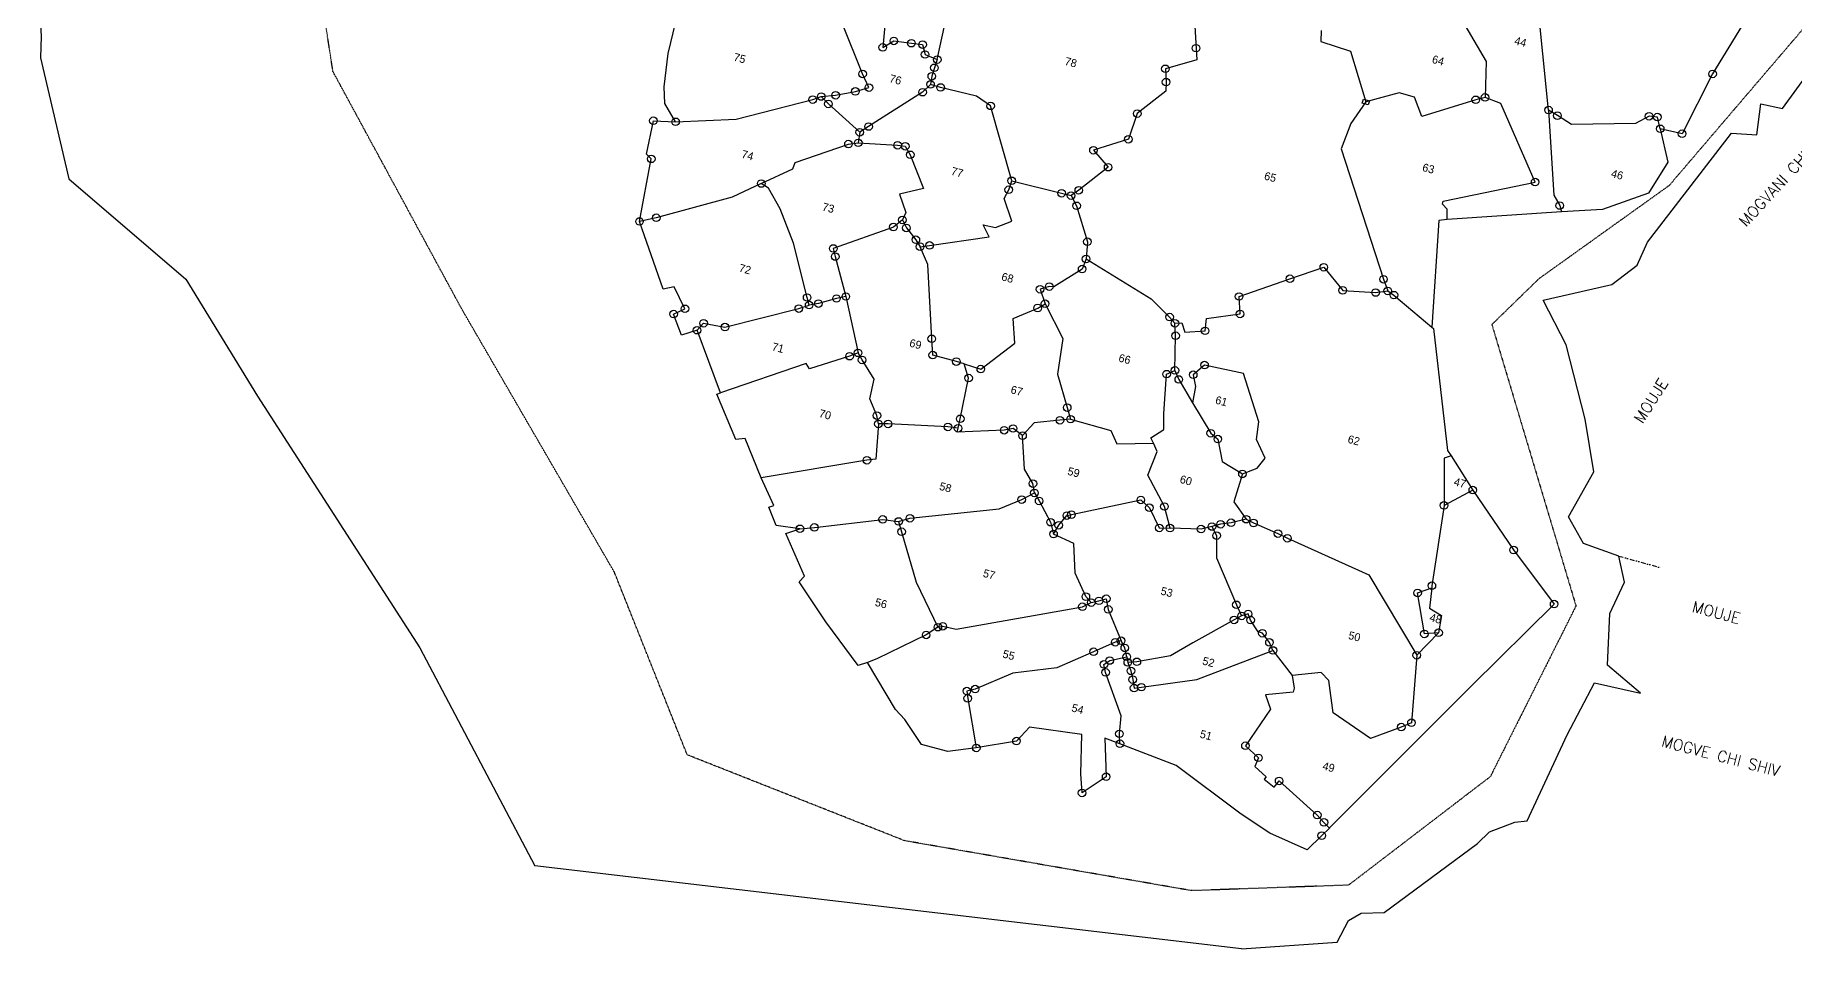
# Model space of a CAD drawing. Header units: metres. Extents: x 338426 to 341930, y 1767502 to 1770330.
# Drawn here: x 338635 to 340578, y 1767502 to 1768511 of the extents above; entities that cross this region are included whole.
import ezdxf

# ---------------------------------------------------------------- set-up
doc = ezdxf.new("R2010")
doc.units = ezdxf.units.M
doc.linetypes.add('DASHDOT', pattern=[1, 0.5, -0.25, 0, -0.25])
doc.linetypes.add('DIVIDE', pattern=[1.25, 0.5, -0.25, 0, -0.25, 0, -0.25])
for name, color, linetype in [('OFF', 1, 'Continuous'), ('POLY_PARCEL', 6, 'Continuous'), ('POLY_WATER', 4, 'Continuous'), ('TEXT_MAPOUT', 7, 'Continuous'), ('TEXT_PARCEL', 7, 'Continuous'), ('V_BOUND_STREAM_LINE', 7, 'DASHDOT'), ('V_DIVIDE_LINE', 7, 'DIVIDE')]:
    doc.layers.add(name, color=color, linetype=linetype)
doc.styles.get("Standard").update_dxf_attribs({"font": 'simplex.shx'})
doc.styles.add('TEXT_MAP', font='')
doc.styles.get('TEXT_MAP').set_extended_font_data('Kruti Dev 050')

msp = doc.modelspace()

# ---------------------------------------------------------------- linework, layer by layer
msp.add_lwpolyline([(340101.8, 1768440.3), (340108.4, 1768438.5), (340107.2, 1768434), (340100.6, 1768435.7)], close=True)
for centre in [(339571.2, 1768497.3), (339583.4, 1768504.5), (339602.8, 1768502), (339615.1, 1768500.4), (339617.9, 1768489.5), (339917, 1768496.5), (339548.9, 1768468), (339628.2, 1768474.8), (339631.4, 1768483.9), (339883.2, 1768473.7), (340487.3, 1768468), (339540.9, 1768448.8), (339555.9, 1768453), (339615.2, 1768447.9), (339623.9, 1768456.5), (339625.3, 1768465.5), (339635, 1768453.1), (339883.9, 1768459), (339493.9, 1768439.7), (339503.2, 1768443.1), (339511.1, 1768434.9), (339519.1, 1768444.5), (339690.2, 1768432.8), (340225.8, 1768439.5), (340236.1, 1768442.2), (339317.9, 1768416.4), (339342.4, 1768415.2), (339555.6, 1768410), (339852.2, 1768424.3), (340306.2, 1768428.2), (340316, 1768422), (340417.2, 1768421.3), (340426.4, 1768420.5), (339533.3, 1768390.6), (339544.1, 1768392), (339545.8, 1768403.7), (339842.4, 1768396), (340429.5, 1768407.5), (340453.6, 1768402), (339315.6, 1768374.3), (339587.6, 1768389.3), (339596, 1768388.2), (339601.5, 1768378.8), (339803.8, 1768383.8), (339820, 1768365.1), (339437.1, 1768347.1), (339710.2, 1768340.2), (339713.5, 1768350.1), (339768.6, 1768336.4), (339779.1, 1768333.8), (339787.6, 1768339.6), (340291.4, 1768348.7), (339785.2, 1768322.5), (340318.6, 1768322.8), (339302.6, 1768305.2), (339321.1, 1768309.3), (339582.9, 1768299.1), (339592.9, 1768306.9), (339597.2, 1768298.1), (339516.6, 1768275.4), (339607.7, 1768285), (339612.4, 1768277.4), (339622.8, 1768278.8), (339797.1, 1768282.9), (339518.8, 1768266.5), (339795.6, 1768263.8), (340058.1, 1768254.7), (339791.3, 1768252.7), (340020.7, 1768242), (340124, 1768241.4), (339487.7, 1768221.3), (339520.1, 1768220.2), (339530.4, 1768222.4), (339744.9, 1768230.4), (339755, 1768233.3), (339964.5, 1768222.4), (340079, 1768229.2), (340115.3, 1768226.8), (340128.7, 1768228.6), (340135.5, 1768223.9), (339340.3, 1768203), (339352.8, 1768208.8), (339478.5, 1768209.1), (339489.9, 1768212.9), (339500.2, 1768214.6), (339742.2, 1768209.7), (339750.4, 1768214.4), (339887.9, 1768199.7), (339965.7, 1768203.2), (339366.2, 1768185.2), (339373.4, 1768192.9), (339397, 1768188.7), (339893.7, 1768192.9), (339894.5, 1768179.1), (339927, 1768184.5), (339534.6, 1768156.5), (339543.9, 1768160.2), (339625.2, 1768175.7), (339626.4, 1768157.7), (339548.3, 1768152.4), (339652.4, 1768150.6), (339679.4, 1768142.3), (339893.8, 1768140.8), (339926.4, 1768146.7), (339665.9, 1768132.4), (339884.5, 1768136.7), (339898, 1768130.8), (339913.9, 1768136.1), (339774.8, 1768099.8), (339564.7, 1768091), (339566.4, 1768081.7), (339577.1, 1768081.8), (339656.7, 1768087.4), (339766.8, 1768085.8), (339778.5, 1768087), (339643.1, 1768078.4), (339654.3, 1768076.9), (339705.2, 1768074.8), (339715.1, 1768076.7), (339725.5, 1768068.8), (339933.3, 1768071.5), (339941.1, 1768065), (339553.7, 1768041.6), (339968.3, 1768026.5), (339737, 1768015.9), (339738.6, 1768005.6), (340222.6, 1768008.7), (339724.6, 1767998.2), (339743.8, 1767996.7), (339779.4, 1767981.6), (339856.1, 1767997.9), (339865.6, 1767989.2), (339882.1, 1767990.6), (340190.8, 1767991.8), (339479.7, 1767966), (339495.7, 1767967.5), (339571.2, 1767976.4), (339588.7, 1767974.1), (339592, 1767962.8), (339601.2, 1767977.6), (339756.4, 1767973.3), (339765.5, 1767969.9), (339774.4, 1767980.6), (339876.5, 1767967), (339888.3, 1767966.8), (339922.6, 1767965.7), (339934.6, 1767968.5), (339944.1, 1767971), (339955.7, 1767972.7), (339972.4, 1767976.6), (339980.5, 1767972.4), (339759.7, 1767960.2), (339939.8, 1767958.5), (340007.4, 1767960.7), (340017.9, 1767955.6), (340267.7, 1767942.6), (339795.4, 1767891.1), (339801.4, 1767884.5), (339809.9, 1767886.5), (339817.9, 1767888.8), (340161.6, 1767895.2), (340177.4, 1767903.2), (339791.6, 1767880), (339820.2, 1767877), (339959, 1767865.4), (339961.6, 1767882.1), (339967.4, 1767869.8), (339974.6, 1767872.1), (339977.3, 1767865.2), (340312.4, 1767882.9), (339619.1, 1767848.9), (339632, 1767857.4), (339637.5, 1767858.4), (339990.3, 1767850.7), (340169.2, 1767850), (340184.8, 1767851.3), (339803.9, 1767830.3), (339827.9, 1767840.7), (339834.3, 1767842.5), (339838.4, 1767834.5), (339998.1, 1767840.6), (340002, 1767831.7), (340160.7, 1767826.4), (339815.3, 1767816.3), (339817.2, 1767807.5), (339821.7, 1767820.6), (339840.5, 1767824.7), (339841.7, 1767818.5), (339845.2, 1767809.2), (339851.7, 1767819.2), (339673.2, 1767789.1), (339847.2, 1767799.6), (339848.6, 1767790.2), (339856.8, 1767791.2), (339664, 1767786.9), (339665, 1767778.8), (340154.9, 1767751.9), (339718.8, 1767731.7), (339832.4, 1767739.7), (340143.6, 1767747.2), (339674.4, 1767724.1), (339833, 1767728.8), (339971.6, 1767726.6), (339985.9, 1767713.2), (339817.8, 1767692.3), (339791.2, 1767674.5), (340008.8, 1767687.7), (340050.9, 1767650), (340058.3, 1767642), (340055.8, 1767627.3)]:
    msp.add_circle(centre, 4.18)
at = {"layer": 'OFF'}
for p in [(339967.4, 1767502.4), (339187.1, 1767593.9)]:
    msp.add_line(p, (339187.1, 1767593.9), dxfattribs=at)
at = {"layer": 'POLY_PARCEL'}
for p, q in [((340306.2, 1768428.2), (340292.1, 1768569.7)), ((339574.2, 1768529.7), (339571.2, 1768497.3)), ((339631.4, 1768483.9), (339642.4, 1768534.5)), ((339914.8, 1768533), (339917.8, 1768483.8)), ((340204, 1768538.8), (340237.5, 1768481.7)), ((339548.9, 1768468), (339526.4, 1768524.2)), ((340055.3, 1768516), (340054.7, 1768503.7)), ((339571.2, 1768497.3), (339583.4, 1768504.5)), ((339583.4, 1768504.5), (339602.8, 1768502)), ((339602.8, 1768502), (339615.1, 1768500.4)), ((339615.1, 1768500.4), (339617.9, 1768489.5)), ((340054.7, 1768503.7), (340087.6, 1768493.3)), ((340087.6, 1768493.3), (340104.5, 1768437.1)), ((339617.9, 1768489.5), (339631.4, 1768483.9)), ((339628.2, 1768474.8), (339625.3, 1768465.5)), ((339631.4, 1768483.9), (339628.2, 1768474.8)), ((339917.8, 1768483.8), (339883.2, 1768473.7)), ((339883.2, 1768473.7), (339883.9, 1768459)), ((340237.5, 1768481.7), (340236.1, 1768442.2)), ((339540.9, 1768448.8), (339555.9, 1768453)), ((339555.9, 1768453), (339548.9, 1768468)), ((339623.9, 1768456.5), (339615.2, 1768447.9)), ((339625.3, 1768465.5), (339623.9, 1768456.5)), ((339635, 1768453.1), (339623.9, 1768456.5)), ((339674.8, 1768443.4), (339635, 1768453.1)), ((339883.9, 1768459), (339883.7, 1768448.9)), ((339409.5, 1768418), (339493.9, 1768439.7)), ((339493.9, 1768439.7), (339503.2, 1768443.1)), ((339503.2, 1768443.1), (339519.1, 1768444.5)), ((339503.2, 1768443.1), (339511.1, 1768434.9)), ((339511.1, 1768434.9), (339545.8, 1768403.7)), ((339519.1, 1768444.5), (339540.9, 1768448.8)), ((339615.2, 1768447.9), (339555.6, 1768410)), ((339690.2, 1768432.8), (339674.8, 1768443.4)), ((339713.5, 1768350.1), (339690.2, 1768432.8)), ((339883.7, 1768448.9), (339852.2, 1768424.3)), ((340104.5, 1768437.1), (340087.8, 1768413.5)), ((340141.2, 1768447.3), (340104.5, 1768437.1)), ((340158.4, 1768442.3), (340141.2, 1768447.3)), ((340166.5, 1768420.9), (340158.4, 1768442.3)), ((340225.8, 1768439.5), (340166.5, 1768420.9)), ((340236.1, 1768442.2), (340225.8, 1768439.5)), ((340253.6, 1768435.3), (340236.1, 1768442.2)), ((340291.4, 1768348.7), (340253.6, 1768435.3)), ((339342.4, 1768415.2), (339409.5, 1768418)), ((339852.2, 1768424.3), (339842.4, 1768396)), ((340087.8, 1768413.5), (340077.4, 1768385.5)), ((340306.2, 1768428.2), (340312.1, 1768334.1)), ((340316, 1768422), (340306.2, 1768428.2)), ((340331.5, 1768412.3), (340316, 1768422)), ((340402.4, 1768413.5), (340331.5, 1768412.3)), ((340417.2, 1768421.3), (340402.4, 1768413.5)), ((340426.4, 1768420.5), (340417.2, 1768421.3)), ((340429.5, 1768407.5), (340426.4, 1768420.5)), ((339545.8, 1768403.7), (339544.1, 1768392)), ((339555.6, 1768410), (339545.8, 1768403.7)), ((339842.4, 1768396), (339803.8, 1768383.8)), ((339474.4, 1768370.4), (339533.3, 1768390.6)), ((339533.3, 1768390.6), (339544.1, 1768392)), ((339544.1, 1768392), (339587.6, 1768389.3)), ((339587.6, 1768389.3), (339596, 1768388.2)), ((339596, 1768388.2), (339601.5, 1768378.8)), ((339601.5, 1768378.8), (339616.1, 1768341.6)), ((339803.8, 1768383.8), (339820, 1768365.1)), ((340077.4, 1768385.5), (340124, 1768241.4)), ((339437.1, 1768347.1), (339471.9, 1768363.2)), ((339471.9, 1768363.2), (339474.4, 1768370.4)), ((339820, 1768365.1), (339787.6, 1768339.6)), ((339437.1, 1768347.1), (339404.8, 1768332.1)), ((339445.2, 1768341.9), (339437.1, 1768347.1)), ((339458, 1768319.1), (339445.2, 1768341.9)), ((339616.1, 1768341.6), (339589.5, 1768335.4)), ((339589.5, 1768335.4), (339596.8, 1768315.2)), ((339705.1, 1768330.4), (339710.2, 1768340.2)), ((339710.2, 1768340.2), (339713.5, 1768350.1)), ((339713.5, 1768350.1), (339768.6, 1768336.4)), ((339768.6, 1768336.4), (339779.1, 1768333.8)), ((339787.6, 1768339.6), (339779.1, 1768333.8)), ((340190, 1768327.6), (340291.4, 1768348.7)), ((339404.8, 1768332.1), (339321.1, 1768309.3)), ((339472.8, 1768281.2), (339458, 1768319.1)), ((339713.7, 1768305.6), (339705.1, 1768330.4)), ((339779.1, 1768333.8), (339785.2, 1768322.5)), ((339785.2, 1768322.5), (339797.1, 1768282.9)), ((340189.1, 1768324.2), (340190, 1768327.6)), ((340194.3, 1768318.9), (340189.1, 1768324.2)), ((340194.2, 1768307.5), (340194.3, 1768318.9)), ((340312.1, 1768334.1), (340318.6, 1768322.8)), ((340318.6, 1768322.8), (340320.5, 1768315.7)), ((339321.1, 1768309.3), (339302.6, 1768305.2)), ((339582.9, 1768299.1), (339516.6, 1768275.4)), ((339592.9, 1768306.9), (339582.9, 1768299.1)), ((339596.8, 1768315.2), (339592.9, 1768306.9)), ((339592.9, 1768306.9), (339597.2, 1768298.1)), ((339597.2, 1768298.1), (339607.7, 1768285)), ((339688.6, 1768288.2), (339682, 1768301.4)), ((339682, 1768301.4), (339695.8, 1768298.5)), ((339695.8, 1768298.5), (339713.7, 1768305.6)), ((339487.7, 1768221.3), (339472.8, 1768281.2)), ((339607.7, 1768285), (339612.4, 1768277.4)), ((339612.4, 1768277.4), (339622.8, 1768278.8)), ((339621.1, 1768257.7), (339612.4, 1768277.4)), ((339622.8, 1768278.8), (339688.6, 1768288.2)), ((339797.1, 1768282.9), (339795.6, 1768263.8)), ((339516.6, 1768275.4), (339518.8, 1768266.5)), ((339518.8, 1768266.5), (339530.4, 1768222.4)), ((339625.2, 1768175.7), (339621.1, 1768257.7)), ((339795.6, 1768263.8), (339791.3, 1768252.7)), ((339795.6, 1768263.8), (339867.4, 1768220)), ((339791.3, 1768252.7), (339760.1, 1768233)), ((339964.5, 1768222.4), (340020.7, 1768242)), ((340020.7, 1768242), (340058.1, 1768254.7)), ((340058.1, 1768254.7), (340079, 1768229.2)), ((340124, 1768241.4), (340128.7, 1768228.6)), ((339489.9, 1768212.9), (339487.7, 1768221.3)), ((339520.1, 1768220.2), (339500.2, 1768214.6)), ((339530.4, 1768222.4), (339520.1, 1768220.2)), ((339530.4, 1768222.4), (339543.9, 1768160.2)), ((339755, 1768233.3), (339744.9, 1768230.4)), ((339744.9, 1768230.4), (339750.4, 1768214.4)), ((339760.1, 1768233), (339755, 1768233.3)), ((339867.4, 1768220), (339887.9, 1768199.7)), ((339965.7, 1768203.2), (339964.5, 1768222.4)), ((340079, 1768229.2), (340115.3, 1768226.8)), ((340115.3, 1768226.8), (340128.7, 1768228.6)), ((340128.7, 1768228.6), (340135.5, 1768223.9)), ((340135.5, 1768223.9), (340177.2, 1768188.7)), ((339397, 1768188.7), (339478.5, 1768209.1)), ((339478.5, 1768209.1), (339489.9, 1768212.9)), ((339500.2, 1768214.6), (339489.9, 1768212.9)), ((339715.2, 1768198), (339742.2, 1768209.7)), ((339742.2, 1768209.7), (339750.4, 1768214.4)), ((339750.4, 1768214.4), (339769.8, 1768176.1)), ((339887.9, 1768199.7), (339893.7, 1768192.9)), ((339928.7, 1768198), (339965.7, 1768203.2)), ((339366.2, 1768185.2), (339373.4, 1768192.9)), ((339373.4, 1768192.9), (339397, 1768188.7)), ((339717.1, 1768170.8), (339715.2, 1768198)), ((339893.7, 1768192.9), (339901.5, 1768193.3)), ((339894.5, 1768179.1), (339893.7, 1768192.9)), ((339901.5, 1768193.3), (339904.7, 1768183)), ((339904.7, 1768183), (339927, 1768184.5)), ((339927, 1768184.5), (339928.7, 1768198)), ((339626.4, 1768157.7), (339625.2, 1768175.7)), ((339679.4, 1768142.3), (339717.1, 1768170.8)), ((339769.8, 1768176.1), (339764, 1768136.7)), ((339893.8, 1768140.8), (339894.5, 1768179.1)), ((339486.6, 1768148.4), (339392, 1768116.1)), ((339490.2, 1768142.6), (339486.6, 1768148.4)), ((339534.6, 1768156.5), (339490.2, 1768142.6)), ((339543.9, 1768160.2), (339534.6, 1768156.5)), ((339548.3, 1768152.4), (339543.9, 1768160.2)), ((339561.8, 1768131.2), (339548.3, 1768152.4)), ((339652.4, 1768150.6), (339626.4, 1768157.7)), ((339661.1, 1768148.1), (339652.4, 1768150.6)), ((339661.1, 1768148.1), (339679.4, 1768142.3)), ((339665.9, 1768132.4), (339661.1, 1768148.1)), ((339926.4, 1768146.7), (339913.9, 1768136.1)), ((339969.5, 1768137.3), (339926.4, 1768146.7)), ((339556.9, 1768109.4), (339561.8, 1768131.2)), ((339656.7, 1768087.4), (339665.9, 1768132.4)), ((339764, 1768136.7), (339774.8, 1768099.8)), ((339881.6, 1768092.9), (339884.5, 1768136.7)), ((339884.5, 1768136.7), (339893.8, 1768140.8)), ((339893.8, 1768140.8), (339898, 1768130.8)), ((339898, 1768130.8), (339913.1, 1768105.1)), ((339916.4, 1768123.1), (339913.1, 1768105.1)), ((339913.9, 1768136.1), (339916.4, 1768123.1)), ((339986.3, 1768084.2), (339969.5, 1768137.3)), ((339564.7, 1768091), (339556.9, 1768109.4)), ((339913.1, 1768105.1), (339933.3, 1768071.5)), ((339566.4, 1768081.7), (339564.7, 1768091)), ((339654.3, 1768076.9), (339656.7, 1768087.4)), ((339738.3, 1768083.1), (339725.5, 1768068.8)), ((339766.8, 1768085.8), (339738.3, 1768083.1)), ((339778.5, 1768087), (339766.8, 1768085.8)), ((339774.8, 1768099.8), (339778.5, 1768087)), ((339778.5, 1768087), (339822.8, 1768074.4)), ((339881.5, 1768075.6), (339881.6, 1768092.9)), ((339983.9, 1768064.6), (339986.3, 1768084.2)), ((339566.4, 1768081.7), (339563.7, 1768042.8)), ((339577.1, 1768081.8), (339566.4, 1768081.7)), ((339643.1, 1768078.4), (339577.1, 1768081.8)), ((339654.3, 1768076.9), (339643.1, 1768078.4)), ((339653.3, 1768072.8), (339654.3, 1768076.9)), ((339705.2, 1768074.8), (339653.3, 1768072.8)), ((339715.1, 1768076.7), (339705.2, 1768074.8)), ((339725.5, 1768068.8), (339715.1, 1768076.7)), ((339727.5, 1768032), (339725.5, 1768068.8)), ((339822.8, 1768074.4), (339829.7, 1768059.8)), ((339867.3, 1768066.3), (339881.5, 1768075.6)), ((339869.9, 1768060.6), (339867.3, 1768066.3)), ((339933.3, 1768071.5), (339941.1, 1768065)), ((339941.1, 1768065), (339945.9, 1768040.1)), ((339993.5, 1768043.8), (339983.9, 1768064.6)), ((339829.7, 1768059.8), (339869.9, 1768060.6)), ((339864, 1768025.3), (339874, 1768051.3)), ((339874, 1768051.3), (339869.9, 1768060.6)), ((340198.6, 1768046.5), (340190.9, 1768043.8)), ((339553.7, 1768041.6), (339436.9, 1768022.4)), ((339563.7, 1768042.8), (339553.7, 1768041.6)), ((339737, 1768015.9), (339727.5, 1768032)), ((339882.1, 1767990.6), (339864, 1768025.3)), ((339945.9, 1768040.1), (339968.3, 1768026.5)), ((339968.3, 1768026.5), (339958.8, 1767995.8)), ((339968.3, 1768026.5), (339984.4, 1768032.9)), ((339984.4, 1768032.9), (339993.5, 1768043.8)), ((340190.9, 1768043.8), (340190.8, 1767991.8)), ((339724.6, 1767998.2), (339738.6, 1768005.6)), ((339738.6, 1768005.6), (339737, 1768015.9)), ((339738.6, 1768005.6), (339743.8, 1767996.7)), ((340222.6, 1768008.7), (340190.8, 1767991.8)), ((339601.2, 1767977.6), (339699.6, 1767987.9)), ((339699.6, 1767987.9), (339724.6, 1767998.2)), ((339743.8, 1767996.7), (339756.4, 1767973.3)), ((339779.4, 1767981.6), (339856.1, 1767997.9)), ((339856.1, 1767997.9), (339865.6, 1767989.2)), ((339865.6, 1767989.2), (339876.5, 1767967)), ((339888.3, 1767966.8), (339882.1, 1767990.6)), ((339958.8, 1767995.8), (339972.4, 1767976.6)), ((340190.8, 1767991.8), (340177.4, 1767903.2)), ((339479.7, 1767966), (339495.7, 1767967.5)), ((339495.7, 1767967.5), (339571.2, 1767976.4)), ((339571.2, 1767976.4), (339588.7, 1767974.1)), ((339588.7, 1767974.1), (339601.2, 1767977.6)), ((339588.7, 1767974.1), (339592, 1767962.8)), ((339756.4, 1767973.3), (339759.7, 1767960.2)), ((339759.7, 1767960.2), (339765.5, 1767969.9)), ((339765.5, 1767969.9), (339774.4, 1767980.6)), ((339774.4, 1767980.6), (339779.4, 1767981.6)), ((339876.5, 1767967), (339888.3, 1767966.8)), ((339922.6, 1767965.7), (339888.3, 1767966.8)), ((339934.6, 1767968.5), (339922.6, 1767965.7)), ((339944.1, 1767971), (339934.6, 1767968.5)), ((339934.6, 1767968.5), (339939.8, 1767958.5)), ((339955.7, 1767972.7), (339944.1, 1767971)), ((339972.4, 1767976.6), (339955.7, 1767972.7)), ((339972.4, 1767976.6), (339980.5, 1767972.4)), ((339980.5, 1767972.4), (340007.4, 1767960.7)), ((339592, 1767962.8), (339608.2, 1767907)), ((339782, 1767949.7), (339759.7, 1767960.2)), ((339783.5, 1767916.9), (339782, 1767949.7)), ((339939.8, 1767958.5), (339939.6, 1767933.8)), ((340007.4, 1767960.7), (340017.9, 1767955.6)), ((340017.9, 1767955.6), (340107.8, 1767915.3)), ((339939.6, 1767933.8), (339961.6, 1767882.1)), ((339795.4, 1767891.1), (339783.5, 1767916.9)), ((340107.8, 1767915.3), (340160.7, 1767826.4)), ((339608.2, 1767907), (339632, 1767857.4)), ((339801.4, 1767884.5), (339795.4, 1767891.1)), ((339809.9, 1767886.5), (339817.9, 1767888.8)), ((339817.9, 1767888.8), (339820.2, 1767877)), ((340161.6, 1767895.2), (340177.2, 1767901)), ((340169.2, 1767850), (340161.6, 1767895.2)), ((340177.2, 1767901), (340174.9, 1767878.4)), ((340177.4, 1767903.2), (340177.2, 1767901)), ((339652.1, 1767855.4), (339791.6, 1767880)), ((339791.6, 1767880), (339801.4, 1767884.5)), ((339801.4, 1767884.5), (339809.9, 1767886.5)), ((339820.2, 1767877), (339834.3, 1767842.5)), ((339967.4, 1767869.8), (339959, 1767865.4)), ((339961.6, 1767882.1), (339967.4, 1767869.8)), ((339974.6, 1767872.1), (339967.4, 1767869.8)), ((339977.3, 1767865.2), (339974.6, 1767872.1)), ((340174.9, 1767878.4), (340187.9, 1767870.3)), ((340187.9, 1767870.3), (340184.8, 1767851.3)), ((339632, 1767857.4), (339619.1, 1767848.9)), ((339632, 1767857.4), (339637.5, 1767858.4)), ((339637.5, 1767858.4), (339652.1, 1767855.4)), ((339959, 1767865.4), (339913.5, 1767840)), ((339985.5, 1767852.3), (339977.3, 1767865.2)), ((339990.3, 1767850.7), (339985.5, 1767852.3)), ((339998.1, 1767840.6), (339990.3, 1767850.7)), ((340184.8, 1767851.3), (340160.7, 1767826.4)), ((340184.8, 1767851.3), (340169.2, 1767850)), ((339619.1, 1767848.9), (339564.6, 1767822.4)), ((339803.9, 1767830.3), (339763.4, 1767812.7)), ((339827.9, 1767840.7), (339803.9, 1767830.3)), ((339834.3, 1767842.5), (339827.9, 1767840.7)), ((339838.4, 1767834.5), (339834.3, 1767842.5)), ((339840.5, 1767824.7), (339838.4, 1767834.5)), ((339913.5, 1767840), (339888.9, 1767825.9)), ((339918, 1767799.7), (340002, 1767831.7)), ((340002, 1767831.7), (339998.1, 1767840.6)), ((340002, 1767831.7), (340023, 1767803.9)), ((339564.6, 1767822.4), (339554.4, 1767818.5)), ((339763.4, 1767812.7), (339714.8, 1767806.7)), ((339815.3, 1767816.3), (339821.7, 1767820.6)), ((339817.2, 1767807.5), (339815.3, 1767816.3)), ((339821.7, 1767820.6), (339840.5, 1767824.7)), ((339840.5, 1767824.7), (339841.7, 1767818.5)), ((339851.7, 1767819.2), (339841.7, 1767818.5)), ((339841.7, 1767818.5), (339845.2, 1767809.2)), ((339888.9, 1767825.9), (339851.7, 1767819.2)), ((340160.7, 1767826.4), (340154.9, 1767751.9)), ((339714.8, 1767806.7), (339673.2, 1767789.1)), ((339834.3, 1767759.5), (339817.2, 1767807.5)), ((339845.2, 1767809.2), (339847.2, 1767799.6)), ((339847.2, 1767799.6), (339848.6, 1767790.2)), ((339856.8, 1767791.2), (339918, 1767799.7)), ((340055.1, 1767807.4), (340023, 1767803.9)), ((340023, 1767803.9), (340025.5, 1767790.1)), ((340063.6, 1767798.6), (340055.1, 1767807.4)), ((340068.5, 1767762.9), (340063.6, 1767798.6)), ((339673.2, 1767789.1), (339664, 1767786.9)), ((339664, 1767786.9), (339665, 1767778.8)), ((339665, 1767778.8), (339674.4, 1767724.1)), ((339848.6, 1767790.2), (339856.8, 1767791.2)), ((340024.3, 1767785.6), (339993.6, 1767782.8)), ((339993.6, 1767782.8), (339999.2, 1767767)), ((340025.5, 1767790.1), (340024.3, 1767785.6)), ((339832.4, 1767739.7), (339834.3, 1767759.5)), ((339999.2, 1767767), (339971.6, 1767726.6)), ((340109.6, 1767734.5), (340068.5, 1767762.9)), ((339833, 1767728.8), (339832.4, 1767739.7)), ((340143.6, 1767747.2), (340109.6, 1767734.5)), ((340154.9, 1767751.9), (340143.6, 1767747.2)), ((339971.6, 1767726.6), (339985.9, 1767713.2)), ((339985.9, 1767713.2), (339982, 1767703.8)), ((339982, 1767703.8), (339994.6, 1767692.1)), ((339994.6, 1767692.1), (339992.3, 1767689.6)), ((339992.3, 1767689.6), (340003.2, 1767680.8)), ((340003.2, 1767680.8), (340008.8, 1767687.7)), ((340008.8, 1767687.7), (340050.9, 1767650)), ((340050.9, 1767650), (340058.3, 1767642)), ((340058.3, 1767642), (340064.3, 1767635.6))]:
    msp.add_line(p, q, dxfattribs=at)
at = {"layer": 'POLY_WATER'}
for p, q in [((338635.4, 1768624.1), (338642.1, 1768509.8)), ((340534.3, 1768545.1), (340487.3, 1768468)), ((339334.3, 1768490.5), (339342.9, 1768525.6)), ((338642.1, 1768509.8), (338641.4, 1768486)), ((338641.4, 1768486), (338672.4, 1768352.3)), ((339329.9, 1768453.8), (339334.3, 1768490.5)), ((339330.7, 1768435.5), (339329.9, 1768453.8)), ((340487.3, 1768468), (340453.6, 1768402)), ((340564.6, 1768430), (340593.1, 1768469.4)), ((339342.4, 1768415.2), (339330.7, 1768435.5)), ((340536, 1768401), (340540.7, 1768435.2)), ((340540.7, 1768435.2), (340564.6, 1768430)), ((339310.2, 1768379.5), (339317.9, 1768416.4)), ((339317.9, 1768416.4), (339342.4, 1768415.2)), ((340415.4, 1768282.4), (340508.1, 1768402.8)), ((340453.6, 1768402), (340429.5, 1768407.5)), ((340429.5, 1768407.5), (340438.1, 1768370.7)), ((340508.1, 1768402.8), (340536, 1768401)), ((339302.6, 1768305.2), (339315.6, 1768374.3)), ((339315.6, 1768374.3), (339310.2, 1768379.5)), ((340438.1, 1768370.7), (340416.4, 1768336.5)), ((338672.4, 1768352.3), (338801.7, 1768241.5)), ((340416.4, 1768336.5), (340365.9, 1768318.5)), ((340365.9, 1768318.5), (340320.5, 1768315.7)), ((339328.9, 1768230.5), (339302.6, 1768305.2)), ((340185.2, 1768306.2), (340177.2, 1768188.7)), ((340194.2, 1768307.5), (340185.2, 1768306.2)), ((340320.5, 1768315.7), (340194.2, 1768307.5)), ((340404.1, 1768257), (340415.4, 1768282.4)), ((338801.7, 1768241.5), (338881, 1768112.3)), ((340376, 1768235.5), (340404.1, 1768257)), ((339340.9, 1768233.2), (339328.9, 1768230.5)), ((339352.8, 1768208.8), (339340.9, 1768233.2)), ((340300.4, 1768218.2), (340376, 1768235.5)), ((339340.3, 1768203), (339352.8, 1768208.8)), ((339348.8, 1768179.9), (339340.3, 1768203)), ((340325.6, 1768169), (340300.4, 1768218.2)), ((339366.2, 1768185.2), (339348.8, 1768179.9)), ((339392, 1768116.1), (339366.2, 1768185.2)), ((340177.2, 1768188.7), (340179.2, 1768187.1)), ((340179.2, 1768187.1), (340194.7, 1768052.5)), ((340346.6, 1768086.9), (340325.6, 1768169)), ((338881, 1768112.3), (339060.2, 1767834.6)), ((339388.1, 1768114.5), (339392, 1768116.1)), ((339408.9, 1768064.6), (339388.1, 1768114.5)), ((340356.2, 1768028.9), (340346.6, 1768086.9)), ((339419.3, 1768065.6), (339408.9, 1768064.6)), ((339436.9, 1768022.4), (339419.3, 1768065.6)), ((340194.7, 1768052.5), (340198.6, 1768046.5)), ((340198.6, 1768046.5), (340222.6, 1768008.7)), ((340328.4, 1767979.1), (340356.2, 1768028.9)), ((339450.8, 1767991.8), (339436.9, 1768022.4)), ((340222.6, 1768008.7), (340267.7, 1767942.6)), ((339445.4, 1767989.7), (339450.8, 1767991.8)), ((339453.6, 1767969.7), (339445.4, 1767989.7)), ((339479.7, 1767966), (339453.6, 1767969.7)), ((340344.7, 1767949.9), (340328.4, 1767979.1)), ((339464.2, 1767960.7), (339479.7, 1767966)), ((339484.9, 1767913.8), (339464.2, 1767960.7)), ((340383.8, 1767935.9), (340344.7, 1767949.9)), ((340267.7, 1767942.6), (340312.4, 1767882.9)), ((340390.1, 1767907.2), (340383.8, 1767935.9)), ((339479, 1767907.6), (339484.9, 1767913.8)), ((339508.2, 1767863.3), (339479, 1767907.6)), ((340373.8, 1767872.6), (340390.1, 1767907.2)), ((340312.4, 1767882.9), (340221.5, 1767793.2)), ((340371.3, 1767815.3), (340373.8, 1767872.6)), ((339544.2, 1767815.1), (339508.2, 1767863.3)), ((339060.2, 1767834.6), (339187.1, 1767593.9)), ((339554.4, 1767818.5), (339544.2, 1767815.1)), ((339585.4, 1767766.7), (339554.4, 1767818.5)), ((340407.8, 1767784.7), (340371.3, 1767815.3)), ((340221.5, 1767793.2), (340064.5, 1767635.9)), ((340326.6, 1767738.7), (340357.1, 1767795.9)), ((340357.1, 1767795.9), (340407.8, 1767784.7)), ((339595.5, 1767755.6), (339585.4, 1767766.7)), ((339614, 1767727.8), (339595.5, 1767755.6)), ((339733, 1767747.1), (339718.8, 1767731.7)), ((339790.9, 1767738.8), (339733, 1767747.1)), ((339789.7, 1767695.4), (339790.9, 1767738.8)), ((339833, 1767728.8), (339816.4, 1767734.8)), ((339816.4, 1767734.8), (339817.8, 1767692.3)), ((340282.5, 1767643.7), (340326.6, 1767738.7)), ((339643, 1767720.2), (339614, 1767727.8)), ((339674.4, 1767724.1), (339643, 1767720.2)), ((339718.8, 1767731.7), (339674.4, 1767724.1)), ((339895.1, 1767704.9), (339833, 1767728.8)), ((339791.2, 1767674.5), (339789.7, 1767695.4)), ((339966.7, 1767651.1), (339895.1, 1767704.9)), ((339817.8, 1767692.3), (339791.2, 1767674.5)), ((339998.6, 1767629.9), (339966.7, 1767651.1)), ((340241.1, 1767631.4), (340268.9, 1767642.2)), ((340268.9, 1767642.2), (340282.5, 1767643.7)), ((340039.9, 1767611.7), (339998.6, 1767629.9)), ((340055.8, 1767627.3), (340039.9, 1767611.7)), ((340064.3, 1767635.6), (340055.8, 1767627.3)), ((340064.5, 1767635.9), (340064.3, 1767635.6)), ((340124.7, 1767542.4), (340227.9, 1767618.8)), ((340227.9, 1767618.8), (340241.1, 1767631.4)), ((340085.4, 1767533.8), (340099.3, 1767541.9)), ((340099.3, 1767541.9), (340124.7, 1767542.4)), ((340072.7, 1767509.7), (340085.4, 1767533.8)), ((339967.4, 1767502.4), (340072.7, 1767509.7))]:
    msp.add_line(p, q, dxfattribs=at)
at = {"layer": 'V_BOUND_STREAM_LINE'}
for p, q in [((338964.2, 1768470.6), (338898.4, 1768895.5)), ((340594.1, 1768525.8), (340439.3, 1768344.8)), ((339106.1, 1768209.1), (338964.2, 1768470.6)), ((340439.3, 1768344.8), (340295.6, 1768242)), ((340295.6, 1768242), (340243.6, 1768191.4)), ((339274.9, 1767918), (339106.1, 1768209.1)), ((340243.6, 1768191.4), (340336.5, 1767880.8)), ((339355.3, 1767716.5), (339274.9, 1767918)), ((340336.5, 1767880.8), (340241.9, 1767692.4)), ((339595.4, 1767621.7), (339355.3, 1767716.5)), ((340241.9, 1767692.4), (340085.4, 1767572.7)), ((339912.1, 1767566.6), (339595.4, 1767621.7)), ((340085.4, 1767572.7), (339912.1, 1767566.6))]:
    msp.add_line(p, q, dxfattribs=at)
at = {"layer": 'V_DIVIDE_LINE', "ltscale": 10}
msp.add_line((340383.8, 1767935.9), (340431.6, 1767922.7), dxfattribs=at)

# ---------------------------------------------------------------- texts
at = {"layer": 'TEXT_MAPOUT'}
for s, height, rotation, p in [('MOGVANI CHI SHIV', 12.269, 47.2504, (340524.1, 1768298.5)), ('MOUJE', 12.27, 57.3742, (340409.8, 1768081.2)), ('MOUJE', 12.27, 345.0178, (340463.8, 1767874.7)), ('MOGVE CHI SHIV', 12.269, 345.3689, (340430.1, 1767726.2))]:
    msp.add_text(s, height=height, rotation=rotation, dxfattribs=at).set_placement(p)
at = {"layer": 'TEXT_PARCEL', "style": 'TEXT_MAP'}
for s, p in [('75', (339405.8, 1768482.8)), ('44', (340267.8, 1768500.9)), ('78', (339771.4, 1768478.3)), ('64', (340176.9, 1768480.4)), ('76', (339577.8, 1768459.2)), ('74', (339414.5, 1768375.7)), ('77', (339645.9, 1768357)), ('65', (339991.6, 1768351.7)), ('63', (340166.2, 1768361.1)), ('46', (340374.6, 1768354.4)), ('73', (339503.6, 1768317.6)), ('72', (339411.7, 1768250)), ('68', (339701.5, 1768240.5)), ('71', (339448.1, 1768163.2)), ('69', (339599.9, 1768167.3)), ('66', (339830.8, 1768150.8)), ('67', (339711.7, 1768115.8)), ('61', (339937.6, 1768104.3)), ('70', (339500.1, 1768089.6)), ('62', (340083.8, 1768061.1)), ('59', (339774.5, 1768025.8)), ('60', (339898.5, 1768016.9)), ('58', (339633, 1768009.2)), ('47', (340201, 1768014.1)), ('57', (339681.2, 1767913.2)), ('56', (339561.9, 1767881.2)), ('53', (339877.3, 1767893.6)), ('48', (340174.2, 1767864.4)), ('50', (340084.5, 1767844.6)), ('55', (339702.8, 1767824.1)), ('52', (339923.4, 1767816.4)), ('54', (339778.9, 1767764.6)), ('51', (339920.6, 1767735.7)), ('49', (340056, 1767700.4))]:
    msp.add_text(s, height=8.83, rotation=345.3689, dxfattribs=at).set_placement(p)

doc.saveas('drawing.dxf')
